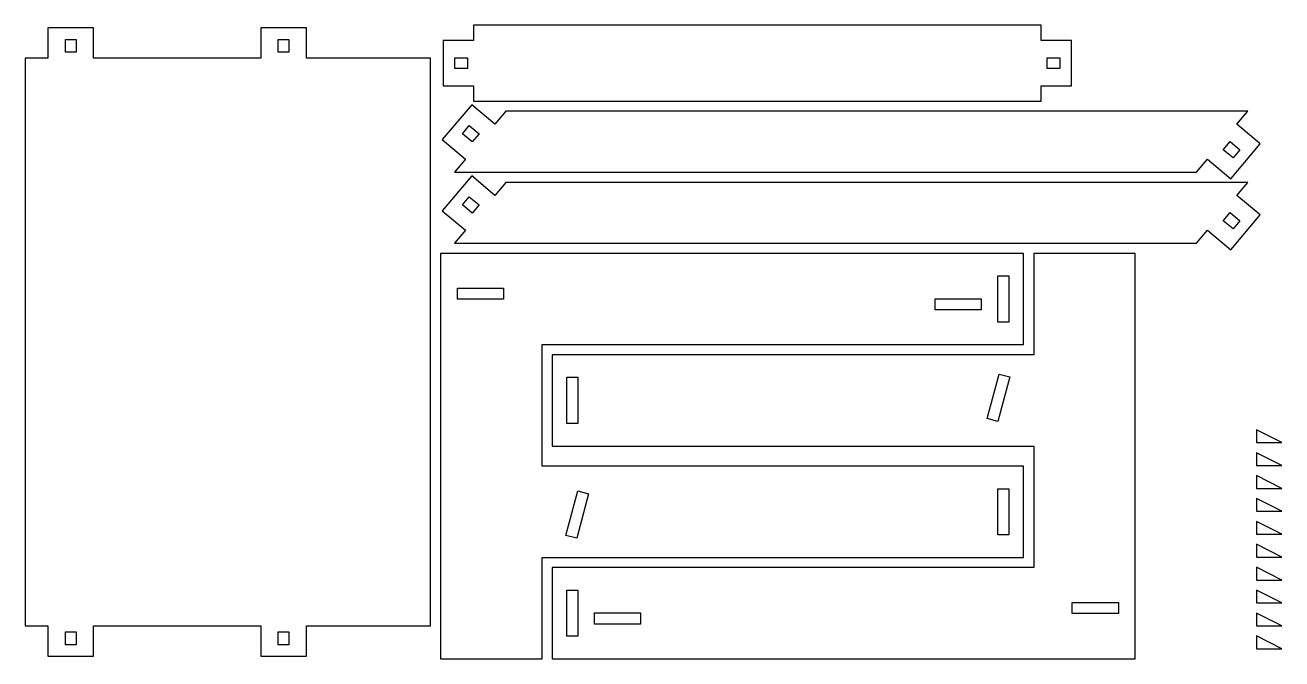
# Model space of a CAD drawing. Header units: metres. Extents: x 0 to 248, y 0 to 125.
import ezdxf

# ---------------------------------------------------------------- set-up
doc = ezdxf.new("R2010")
doc.units = ezdxf.units.M

msp = doc.modelspace()

# ---------------------------------------------------------------- linework, layer by layer
for p, q in [((13.5, 124.5), (4.5, 124.5)), ((4.5, 124.5), (4.5, 118.5)), ((13.5, 118.5), (13.5, 124.5)), ((55.5, 124.5), (46.5, 124.5)), ((46.5, 124.5), (46.5, 118.5)), ((55.5, 118.5), (55.5, 124.5)), ((200.5, 125.043), (88.5, 125.043)), ((88.5, 125.043), (88.5, 122.043)), ((200.5, 122.043), (200.5, 125.043)), ((7.95, 119.68), (7.95, 122.2)), ((7.95, 122.2), (10.05, 122.2)), ((10.05, 122.2), (10.05, 119.68)), ((49.95, 119.68), (49.95, 122.2)), ((49.95, 122.2), (52.05, 122.2)), ((52.05, 122.2), (52.05, 119.68)), ((88.5, 122.043), (82.5, 122.043)), ((82.5, 122.043), (82.5, 113.043)), ((206.5, 122.043), (200.5, 122.043)), ((206.5, 113.043), (206.5, 122.043)), ((10.05, 119.68), (7.95, 119.68)), ((52.05, 119.68), (49.95, 119.68)), ((4.5, 118.5), (0, 118.5)), ((0, 118.5), (0, 6.5)), ((46.5, 118.5), (13.5, 118.5)), ((80, 118.5), (55.5, 118.5)), ((80, 6.5), (80, 118.5)), ((84.8, 116.493), (84.8, 118.593)), ((84.8, 118.593), (87.32, 118.593)), ((87.32, 118.593), (87.32, 116.493)), ((201.68, 116.493), (201.68, 118.593)), ((201.68, 118.593), (204.2, 118.593)), ((204.2, 118.593), (204.2, 116.493)), ((87.32, 116.493), (84.8, 116.493)), ((204.2, 116.493), (201.68, 116.493)), ((82.5, 113.043), (88.5, 113.043)), ((88.5, 113.043), (88.5, 110.043)), ((200.5, 113.043), (206.5, 113.043)), ((200.5, 110.043), (200.5, 113.043)), ((88.1181, 109.339), (82.322, 102.454)), ((92.7082, 105.475), (88.1181, 109.339)), ((88.5, 110.043), (200.5, 110.043)), ((94.8702, 108.043), (92.7082, 105.475)), ((241.273, 108.043), (94.8702, 108.043)), ((239.111, 105.475), (241.273, 108.043)), ((86.3034, 103.612), (87.6558, 105.219)), ((87.6558, 105.219), (89.5836, 103.596)), ((243.701, 101.611), (239.111, 105.475)), ((82.322, 102.454), (86.912, 98.5899)), ((88.2312, 101.989), (86.3034, 103.612)), ((89.5836, 103.596), (88.2312, 101.989)), ((236.439, 100.469), (237.792, 102.076)), ((237.792, 102.076), (239.72, 100.453)), ((238.367, 98.8463), (236.439, 100.469)), ((237.905, 94.7258), (243.701, 101.611)), ((239.72, 100.453), (238.367, 98.8463)), ((86.912, 98.5899), (84.75, 96.0216)), ((231.153, 96.0216), (233.315, 98.5899)), ((233.315, 98.5899), (237.905, 94.7258)), ((88.1181, 95.3175), (82.322, 88.4323)), ((84.75, 96.0216), (231.153, 96.0216)), ((92.7082, 91.4534), (88.1181, 95.3175)), ((94.8702, 94.0216), (92.7082, 91.4534)), ((241.273, 94.0216), (94.8702, 94.0216)), ((239.111, 91.4534), (241.273, 94.0216)), ((86.3034, 89.5904), (87.6558, 91.1969)), ((88.2312, 87.9675), (86.3034, 89.5904)), ((87.6558, 91.1969), (89.5836, 89.574)), ((89.5836, 89.574), (88.2312, 87.9675)), ((243.701, 87.5893), (239.111, 91.4534)), ((82.322, 88.4323), (86.912, 84.5683)), ((236.439, 86.4476), (237.792, 88.0541)), ((237.792, 88.0541), (239.72, 86.4312)), ((237.905, 80.7042), (243.701, 87.5893)), ((86.912, 84.5683), (84.75, 82)), ((231.153, 82), (233.315, 84.5683)), ((233.315, 84.5683), (237.905, 80.7042)), ((238.367, 84.8247), (236.439, 86.4476)), ((239.72, 86.4312), (238.367, 84.8247)), ((84.75, 82), (231.153, 82)), ((197.04, 80), (82, 80)), ((82, 80), (82, 0)), ((197.04, 62), (197.04, 80)), ((219.04, 80), (199.04, 80)), ((199.04, 80), (199.04, 60)), ((219.04, 0), (219.04, 80)), ((191.95, 66.45), (191.95, 75.55)), ((191.95, 75.55), (194.15, 75.55)), ((194.15, 75.55), (194.15, 66.45)), ((85.3071, 70.95), (85.3071, 73.15)), ((85.3071, 73.15), (94.4071, 73.15)), ((94.4071, 73.15), (94.4071, 70.95)), ((94.4071, 70.95), (85.3071, 70.95)), ((179.593, 68.85), (179.593, 71.05)), ((179.593, 71.05), (188.693, 71.05)), ((188.693, 71.05), (188.693, 68.85)), ((188.693, 68.85), (179.593, 68.85)), ((194.15, 66.45), (191.95, 66.45)), ((102, 38), (102, 62)), ((102, 62), (197.04, 62)), ((199.04, 60), (104, 60)), ((104, 60), (104, 42)), ((106.89, 46.45), (106.89, 55.55)), ((106.89, 55.55), (109.09, 55.55)), ((109.09, 55.55), (109.09, 46.45)), ((189.844, 47.4171), (192.2, 56.207)), ((194.325, 55.6376), (191.97, 46.8476)), ((192.2, 56.207), (194.325, 55.6376)), ((191.97, 46.8476), (189.844, 47.4171)), ((109.09, 46.45), (106.89, 46.45)), ((243, 45.2), (243, 42.68)), ((248, 42.68), (243, 45.2)), ((243, 42.68), (248, 42.68)), ((104, 42), (199.04, 42)), ((199.04, 42), (199.04, 18)), ((243, 40.68), (243, 38.16)), ((248, 38.16), (243, 40.68)), ((197.04, 38), (102, 38)), ((197.04, 20), (197.04, 38)), ((243, 38.16), (248, 38.16)), ((243, 36.16), (243, 33.64)), ((248, 33.64), (243, 36.16)), ((106.715, 24.3624), (109.07, 33.1523)), ((111.196, 32.5829), (108.84, 23.793)), ((109.07, 33.1523), (111.196, 32.5829)), ((191.95, 24.45), (191.95, 33.55)), ((191.95, 33.55), (194.15, 33.55)), ((194.15, 33.55), (194.15, 24.45)), ((243, 33.64), (248, 33.64)), ((243, 31.64), (243, 29.12)), ((248, 29.12), (243, 31.64)), ((243, 29.12), (248, 29.12)), ((243, 27.12), (243, 24.6)), ((248, 24.6), (243, 27.12)), ((108.84, 23.793), (106.715, 24.3624)), ((194.15, 24.45), (191.95, 24.45)), ((243, 24.6), (248, 24.6)), ((243, 22.6), (243, 20.08)), ((248, 20.08), (243, 22.6)), ((102, 20), (197.04, 20)), ((102, 0), (102, 20)), ((243, 20.08), (248, 20.08)), ((199.04, 18), (104, 18)), ((104, 18), (104, 0)), ((243, 18.08), (243, 15.56)), ((248, 15.56), (243, 18.08)), ((243, 15.56), (248, 15.56)), ((106.89, 4.45), (106.89, 13.55)), ((106.89, 13.55), (109.09, 13.55)), ((109.09, 13.55), (109.09, 4.45)), ((243, 13.56), (243, 11.04)), ((248, 11.04), (243, 13.56)), ((206.633, 8.95), (206.633, 11.15)), ((206.633, 11.15), (215.733, 11.15)), ((215.733, 11.15), (215.733, 8.95)), ((243, 11.04), (248, 11.04)), ((112.347, 6.84999), (112.347, 9.04999)), ((112.347, 9.04999), (121.447, 9.04999)), ((121.447, 9.04999), (121.447, 6.84999)), ((215.733, 8.95), (206.633, 8.95)), ((243, 9.03998), (243, 6.51999)), ((248, 6.51999), (243, 9.03998)), ((0, 6.5), (4.5, 6.5)), ((4.5, 6.5), (4.5, 0.5)), ((7.95, 2.79999), (7.95, 5.31999)), ((7.95, 5.31999), (10.05, 5.31999)), ((10.05, 5.31999), (10.05, 2.79999)), ((13.5, 6.5), (46.5, 6.5)), ((13.5, 0.5), (13.5, 6.5)), ((46.5, 6.5), (46.5, 0.5)), ((49.95, 2.79999), (49.95, 5.31999)), ((49.95, 5.31999), (52.05, 5.31999)), ((52.05, 5.31999), (52.05, 2.79999)), ((55.5, 0.5), (55.5, 6.5)), ((55.5, 6.5), (80, 6.5)), ((121.447, 6.84999), (112.347, 6.84999)), ((243, 6.51999), (248, 6.51999)), ((10.05, 2.79999), (7.95, 2.79999)), ((52.05, 2.79999), (49.95, 2.79999)), ((109.09, 4.45), (106.89, 4.45)), ((243, 4.51999), (243, 2)), ((248, 2), (243, 4.51999)), ((4.5, 0.5), (13.5, 0.5)), ((46.5, 0.5), (55.5, 0.5)), ((82, 0), (102, 0)), ((104, 0), (219.04, 0)), ((243, 2), (248, 2))]:
    msp.add_line(p, q)

doc.saveas('drawing.dxf')
